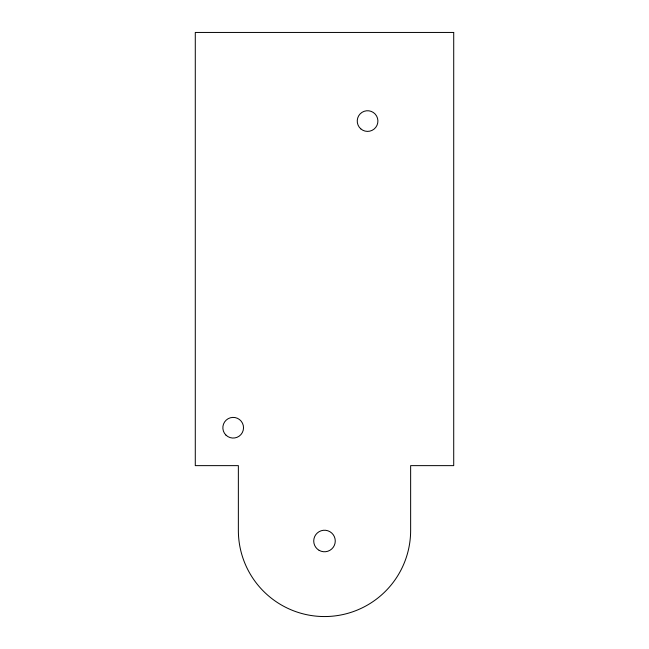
<?xml version="1.0" encoding="UTF-8"?>
<svg xmlns="http://www.w3.org/2000/svg" width="649" height="649" viewBox="0 0 649 649"><rect width="100%" height="100%" fill="white"/><g stroke="black" fill="none" stroke-linecap="round" stroke-linejoin="round"><path stroke-width="0.97" d="M453.716 32.45L195.284 32.45L195.284 465.633L238.361 465.633L238.361 530.411A86.139 86.139 0 0 0 324.5 616.55A86.139 86.139 0 0 0 410.639 530.411L410.639 465.633L453.716 465.633L453.716 32.45M319.113 550.328A10.765 10.765 0 0 0 335.265 541.006A10.765 10.765 0 0 0 319.113 531.677A10.765 10.765 0 0 0 319.113 550.328M225.974 435.13A10.335 10.335 0 0 0 243.205 430.279A10.335 10.335 0 0 0 230.387 417.778A10.335 10.335 0 0 0 225.974 435.13M360.795 128.867A10.335 10.335 0 0 0 377.718 123.034A10.335 10.335 0 0 0 364.203 111.295A10.335 10.335 0 0 0 360.795 128.867"/></g></svg>
